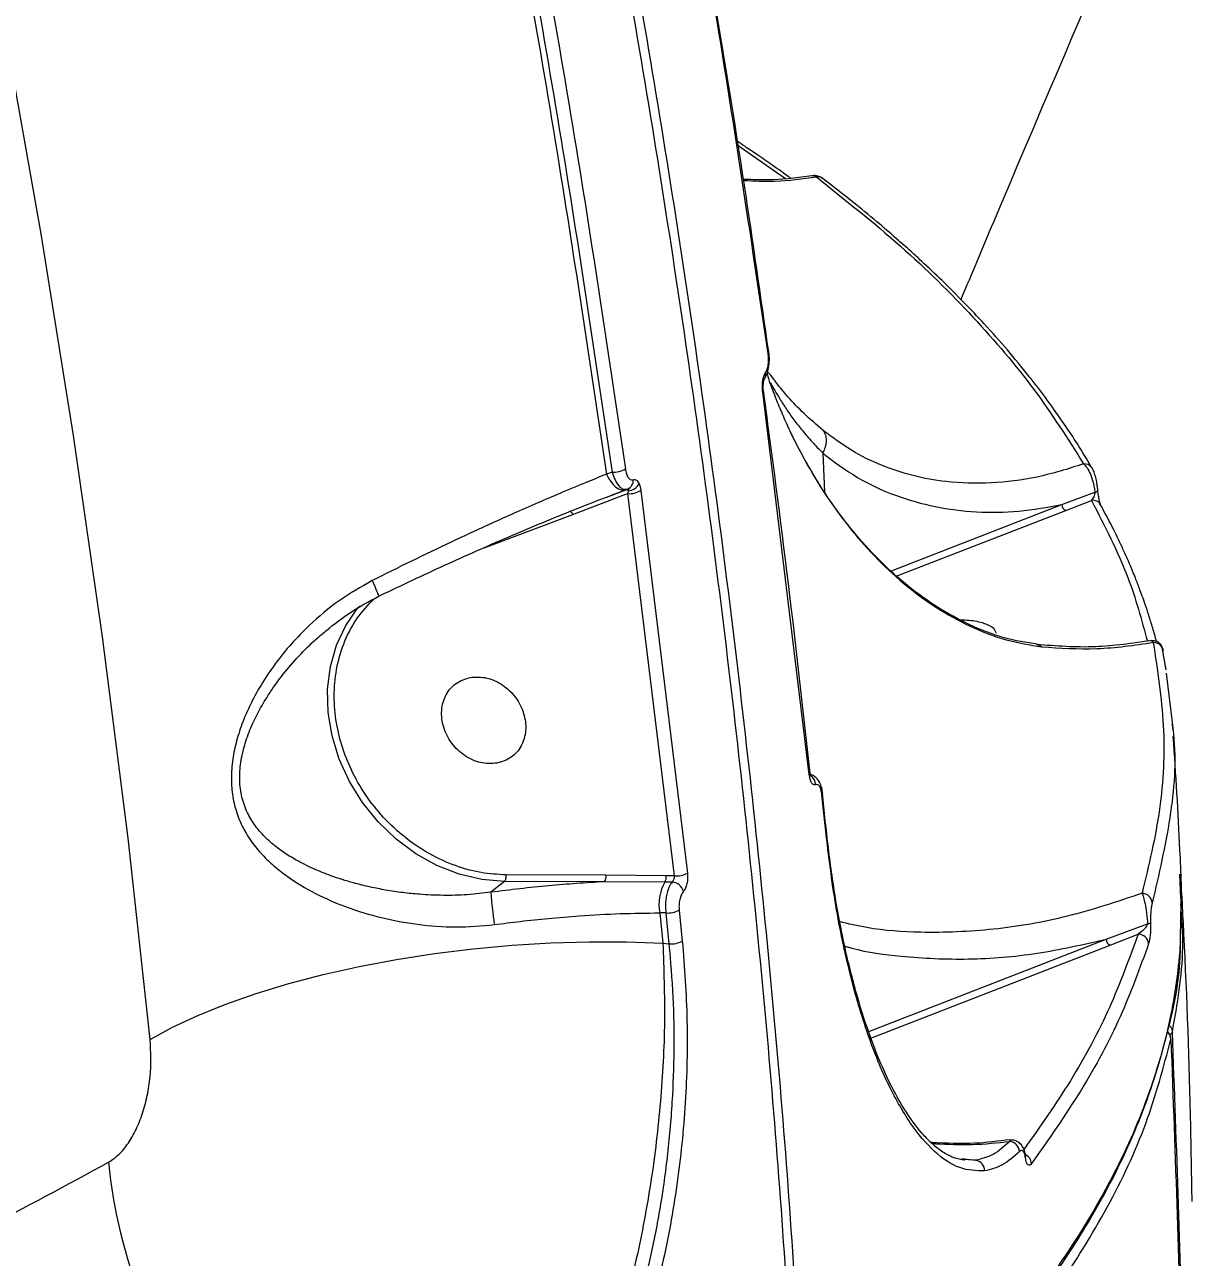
# Model space of a CAD drawing. Header units: millimetres. Extents: x -7083 to 7374, y -8368 to 7509.
# Drawn here: x 3121.4 to 3235, y -1615.3 to -1494.9 of the extents above; entities that cross this region are included whole.
import ezdxf

# ---------------------------------------------------------------- set-up
doc = ezdxf.new("R2010")
doc.units = ezdxf.units.MM
for name, color, linetype in [('DIKOM_ОБЪЕКТ', 7, 'Continuous'), ('DIKOM_РАЗМЕР_ЗОНА', 7, 'Continuous'), ('DIKOM_РАЗМЕР_ОБЪЕКТА', 7, 'Continuous')]:
    doc.layers.add(name, color=color, linetype=linetype)
doc.styles.add('style1', font='arial.ttf', dxfattribs={"width": 0.8})
doc.dimstyles.new('1-50', dxfattribs={"dimtxt": 300, "dimasz": 200, "dimexe": 100, "dimexo": 0, "dimgap": 100, "dimtad": 1, "dimtxsty": 'style1', "dimcen": 200, "dimclrd": 7, "dimclre": 7, "dimclrt": 7, "dimadec": 1, "dimazin": 2, "dimtfac": 1, "dimtmove": 0, "dimatfit": 2, "dimfxl": 0, "dimlwd": 25, "dimlwe": 18, "dimarcsym": 0})

# ---------------------------------------------------------------- blocks, each defined once
blk = doc.blocks.new('*D10')
at = {"layer": 'Defpoints', "color": 0, "transparency": 16777216}
for p in [(-5583.43, 647.96), (4593.55, 648.92), (4593.55, -5902.54)]:
    blk.add_point(p, dxfattribs=at)
at = {"layer": 'DIKOM_РАЗМЕР_ОБЪЕКТА', "color": 7, "lineweight": 18, "transparency": 16777216}
for p, q in [((-5583.43, 647.96), (-5583.43, -6002.54)), ((4593.55, 648.92), (4593.55, -6002.54))]:
    blk.add_line(p, q, dxfattribs=at)
at = {"layer": 'DIKOM_РАЗМЕР_ОБЪЕКТА', "color": 7, "lineweight": 25, "transparency": 16777216}
blk.add_line((-5383.43, -5902.54), (4393.55, -5902.54), dxfattribs=at)
at = {"layer": 'DIKOM_РАЗМЕР_ОБЪЕКТА', "color": 7, "transparency": 16777216}
for points in [[(-5383.43, -5869.2), (-5383.43, -5935.87), (-5583.43, -5902.54)], [(4393.55, -5869.2), (4393.55, -5935.87), (4593.55, -5902.54)]]:
    blk.add_solid(points, dxfattribs=at)
at = {"layer": 'DIKOM_РАЗМЕР_ОБЪЕКТА', "color": 7, "transparency": 16777216, "insert": (-226.13, -5649.37), "char_height": 300, "attachment_point": 5, "style": 'style1'}
blk.add_mtext('10150', dxfattribs=at)
blk = doc.blocks.new('*D11')
at = {"layer": 'Defpoints', "color": 0, "transparency": 16777216}
for p in [(-321.71, 5509.06), (-348.71, -4811.52), (5568.58, -4811.52)]:
    blk.add_point(p, dxfattribs=at)
at = {"layer": 'DIKOM_РАЗМЕР_ОБЪЕКТА', "color": 7, "lineweight": 18, "transparency": 16777216}
for p, q in [((-321.71, 5509.06), (5668.58, 5509.06)), ((-348.71, -4811.52), (5668.58, -4811.52))]:
    blk.add_line(p, q, dxfattribs=at)
at = {"layer": 'DIKOM_РАЗМЕР_ОБЪЕКТА', "color": 7, "lineweight": 25, "transparency": 16777216}
blk.add_line((5568.58, 5309.06), (5568.58, -4611.52), dxfattribs=at)
at = {"layer": 'DIKOM_РАЗМЕР_ОБЪЕКТА', "color": 7, "transparency": 16777216}
for points in [[(5535.25, 5309.06), (5601.91, 5309.06), (5568.58, 5509.06)], [(5535.25, -4611.52), (5601.91, -4611.52), (5568.58, -4811.52)]]:
    blk.add_solid(points, dxfattribs=at)
at = {"layer": 'DIKOM_РАЗМЕР_ОБЪЕКТА', "color": 7, "transparency": 16777216, "insert": (5315.31, 775.23), "char_height": 300, "attachment_point": 5, "rotation": 90, "style": 'style1'}
blk.add_mtext('10300', dxfattribs=at)
blk = doc.blocks.new('*D12')
at = {"layer": 'Defpoints', "color": 0, "transparency": 16777216}
for p in [(-621.71, 7509.06), (-373.6, -6811.53), (7273.89, -6811.53)]:
    blk.add_point(p, dxfattribs=at)
at = {"layer": 'DIKOM_РАЗМЕР_ЗОНА', "color": 7, "lineweight": 18, "transparency": 16777216}
for p, q in [((-621.71, 7509.06), (7373.89, 7509.06)), ((-373.6, -6811.53), (7373.89, -6811.53))]:
    blk.add_line(p, q, dxfattribs=at)
at = {"layer": 'DIKOM_РАЗМЕР_ЗОНА', "color": 7, "lineweight": 25, "transparency": 16777216}
blk.add_line((7273.89, 7309.06), (7273.89, -6611.53), dxfattribs=at)
at = {"layer": 'DIKOM_РАЗМЕР_ЗОНА', "color": 7, "transparency": 16777216}
for points in [[(7240.56, 7309.06), (7307.22, 7309.06), (7273.89, 7509.06)], [(7240.56, -6611.53), (7307.22, -6611.53), (7273.89, -6811.53)]]:
    blk.add_solid(points, dxfattribs=at)
at = {"layer": 'DIKOM_РАЗМЕР_ЗОНА', "color": 7, "transparency": 16777216, "insert": (7020.62, 1288.25), "char_height": 300, "attachment_point": 5, "rotation": 90, "style": 'style1'}
blk.add_mtext('14300', dxfattribs=at)
blk = doc.blocks.new('*D13')
at = {"layer": 'Defpoints', "color": 0, "transparency": 16777216}
for p in [(6593.53, 996.24), (-7083.43, 647.96), (6593.53, -8268.31)]:
    blk.add_point(p, dxfattribs=at)
at = {"layer": 'DIKOM_РАЗМЕР_ЗОНА', "color": 7, "lineweight": 18, "transparency": 16777216}
for p, q in [((6593.53, 996.24), (6593.53, -8368.31)), ((-7083.43, 647.96), (-7083.43, -8368.31))]:
    blk.add_line(p, q, dxfattribs=at)
at = {"layer": 'DIKOM_РАЗМЕР_ЗОНА', "color": 7, "lineweight": 25, "transparency": 16777216}
blk.add_line((-6883.43, -8268.31), (6393.53, -8268.31), dxfattribs=at)
at = {"layer": 'DIKOM_РАЗМЕР_ЗОНА', "color": 7, "transparency": 16777216}
for points in [[(-6883.43, -8234.97), (-6883.43, -8301.64), (-7083.43, -8268.31)], [(6393.53, -8234.97), (6393.53, -8301.64), (6593.53, -8268.31)]]:
    blk.add_solid(points, dxfattribs=at)
at = {"layer": 'DIKOM_РАЗМЕР_ЗОНА', "color": 7, "transparency": 16777216, "insert": (322.1, -8015.03), "char_height": 300, "attachment_point": 5, "style": 'style1'}
blk.add_mtext('13650', dxfattribs=at)

msp = doc.modelspace()

# ---------------------------------------------------------------- linework, layer by layer
at = {"layer": 'DIKOM_ОБЪЕКТ', "color": 7, "linetype": 'Continuous', "lineweight": 15}
for p, q in [((3191.127, -1506.736), (3195.761, -1509.969)), ((3194.147, -1526.936), (3194.146, -1526.928)), ((3198.091, -1568.197), (3193.54, -1530.83)), ((3199.404, -1536.795), (3199.583, -1540.597)), ((3178.829, -1538.649), (3178.264, -1538.86)), ((3174.991, -1542.795), (3180.343, -1540.752)), ((3178.295, -1541.089), (3180.162, -1540.375)), ((3180.129, -1540.305), (3180.348, -1540.305)), ((3180.162, -1540.375), (3180.348, -1540.305)), ((3180.416, -1540.485), (3180.343, -1540.752)), ((3180.343, -1540.752), (3184.889, -1578.088)), ((3180.464, -1540.251), (3180.37, -1540.301)), ((3181.641, -1540.447), (3186.191, -1577.814)), ((3222.766, -1541.814), (3225.987, -1540.616)), ((3206.106, -1548.29), (3222.766, -1541.814)), ((3223.143, -1542.39), (3225.648, -1541.406)), ((3166.314, -1546.037), (3174.991, -1542.795)), ((3206.581, -1548.827), (3223.143, -1542.39)), ((3232.941, -1557.961), (3232.577, -1555.771)), ((3232.948, -1558.29), (3233.532, -1563.116)), ((3233.612, -1563.781), (3233.573, -1563.113)), ((3199.674, -1573.039), (3199.379, -1570.022)), ((3199.397, -1570.028), (3199.396, -1570.02)), ((3199.634, -1573.178), (3199.325, -1570.161)), ((3178.214, -1578.024), (3168.435, -1577.989)), ((3184.087, -1578.085), (3178.214, -1578.024)), ((3184.889, -1578.088), (3184.087, -1578.085)), ((3234.373, -1580.285), (3234.277, -1577.923)), ((3234.513, -1580.225), (3234.366, -1578.462)), ((3166.992, -1579.684), (3166.991, -1579.686)), ((3168.3, -1578.627), (3166.992, -1579.684)), ((3178.08, -1578.662), (3168.3, -1578.627)), ((3183.985, -1578.688), (3178.08, -1578.662)), ((3184.687, -1578.69), (3183.985, -1578.688)), ((3234.429, -1578.834), (3234.328, -1584.163)), ((3234.56, -1580.795), (3234.513, -1580.225)), ((3183.479, -1581.703), (3183.781, -1584.652)), ((3184.074, -1581.705), (3183.479, -1581.703)), ((3184.074, -1581.705), (3184.383, -1584.72)), ((3185.373, -1581.436), (3185.682, -1584.453)), ((3227.097, -1584.275), (3231.139, -1582.757)), ((3203.895, -1593.294), (3227.097, -1584.275)), ((3227.474, -1584.851), (3230.209, -1583.78)), ((3183.781, -1584.652), (3184.383, -1584.72)), ((3204.103, -1593.935), (3227.474, -1584.851)), ((3210.326, -1604.16), (3209.958, -1604.105)), ((3210.048, -1604.196), (3210.453, -1604.247)), ((3214.343, -1605.861), (3212.974, -1605.8)), ((3212.984, -1605.68), (3214.343, -1605.861)), ((3213.223, -1605.868), (3213.245, -1605.87))]:
    msp.add_line(p, q, dxfattribs=at)
at = {"layer": 'DIKOM_ОБЪЕКТ', "color": 7, "linetype": 'Continuous', "lineweight": 15, "flags": 128}
for points in [[(3133.707, -1594.079), (3131.548, -1574.417), (3129.052, -1554.743), (3126.219, -1535.062), (3123.052, -1515.382), (3119.55, -1495.708)], [(3193.511, -1530.059), (3193.565, -1530.082), (3193.59, -1530.105), (3193.592, -1530.111)], [(3225.769, -1538.325), (3225.681, -1538.188), (3225.676, -1538.182)], [(3178.264, -1538.86), (3178.464, -1539.237), (3178.69, -1539.578), (3178.935, -1539.871), (3179.19, -1540.107), (3179.448, -1540.28), (3179.701, -1540.384), (3179.941, -1540.416), (3180.162, -1540.375)], [(3226.604, -1541.936), (3226.579, -1541.882), (3226.571, -1541.868)], [(3168.3, -1578.627), (3166.089, -1578.436), (3163.878, -1577.913), (3161.714, -1577.067), (3159.645, -1575.917), (3157.715, -1574.488), (3155.967, -1572.811), (3154.437, -1570.922), (3153.16, -1568.863), (3152.163, -1566.678), (3151.468, -1564.415), (3151.09, -1562.122), (3151.036, -1559.849), (3151.309, -1557.646), (3151.901, -1555.56), (3152.802, -1553.637), (3153.99, -1551.918), (3154.142, -1551.737)], [(3133.707, -1594.079), (3135.883, -1592.873), (3138.347, -1591.712), (3141.076, -1590.607), (3144.045, -1589.569), (3147.227, -1588.607), (3150.593, -1587.729), (3154.112, -1586.944), (3157.753, -1586.258), (3161.481, -1585.679), (3165.264, -1585.211), (3169.066, -1584.858), (3172.853, -1584.625), (3176.591, -1584.512), (3180.244, -1584.521), (3183.781, -1584.652)], [(3219.215, -1605.652), (3219.245, -1605.506), (3219.235, -1605.453)]]:
    msp.add_lwpolyline(points, dxfattribs=at)
at = {"layer": 'DIKOM_ОБЪЕКТ', "color": 7, "linetype": 'Continuous', "lineweight": 15}
for centre, radius, start, end in [((3198.905, -1510.606), 0.805, 52.3628, 98.81809), ((3193.992, -1526.937), 0.155, 302.37185, 0.47359), ((3193.109, -1529.122), 0.722, 325.66907, 13.94075), ((3193.457, -1530.696), 0.158, 301.91043, 0.24977), ((3178.93, -1536.181), 2.47, 267.64656, 298.89299), ((3224.96, -1538.777), 0.931, 39.76666, 94.57519), ((3180, -1539.487), 0.889, 292.99868, 5.97031), ((3180.277, -1539.135), 1.358, 275.88725, 330.8941), ((3180.205, -1540.625), 0.253, 33.33008, 99.69799), ((3180.453, -1538.304), 2.45, 267.43621, 299.00682), ((3225.943, -1540.183), 0.435, 275.72529, 320.93188), ((3223.404, -1541.807), 0.638, 180.60138, 245.82372), ((3225.767, -1542.322), 0.924, 29.44268, 97.39376), ((3174.514, -1542.962), 0.505, 19.21908, 70.22633), ((3231.732, -1556.264), 0.978, 30.25615, 92.30479), ((3231.807, -1556.204), 0.883, 3.51295, 29.30894), ((3198.005, -1568.062), 0.16, 302.45448, 1.91541), ((3197.633, -1569.213), 1.078, 1.83757, 59.29), ((3199.236, -1570.027), 0.16, 303.37195, 359.8991), ((3199.561, -1573.056), 0.142, 300.73507, 26.73264), ((3177.458, -1578.198), 0.776, 323.26205, 12.91004), ((3183.232, -1578.251), 0.871, 329.90775, 11.01777), ((3185.08, -1575.764), 2.332, 265.31866, 298.46101), ((3187.753, -1580.871), 4.354, 149.90775, 191.01777), ((3184.607, -1579.896), 1.208, 12.97562, 86.21918), ((3230.584, -1580.801), 1.013, 5.3959, 89.19122), ((3184.269, -1579.381), 2.333, 265.20735, 298.25385), ((3231.096, -1582.163), 0.596, 274.12501, 304.16422), ((3184.584, -1582.405), 2.324, 265.03695, 298.20898), ((3227.735, -1584.268), 0.638, 180.60138, 245.82372), ((3230.23, -1584.799), 1.019, 5.33954, 91.21605), ((3233.177, -1593.153), 0.432, 285.28064, 333.5186), ((3217.565, -1605.079), 1.058, 3.02804, 84.02734), ((3177.355, -1601.636), 47.918, 185.28918, 202.06364), ((3214.216, -1606.852), 0.999, 357.18258, 82.71074), ((3218.75, -1606.271), 1.055, 4.63896, 64.28321)]:
    msp.add_arc(centre, radius, start, end, dxfattribs=at)
for points, knots in [([(3198.092, -1641.617), (3197.447, -1630.177), (3196.158, -1607.297), (3192.951, -1572.864), (3188.815, -1538.389), (3183.662, -1503.894), (3177.558, -1469.616), (3170.523, -1435.587), (3162.584, -1401.836), (3153.705, -1368.186), (3143.836, -1334.465), (3132.966, -1300.706), (3121.083, -1266.942), (3108.265, -1233.407), (3094.523, -1200.132), (3079.956, -1167.343), (3064.6, -1135.062), (3048.469, -1103.32), (3031.557, -1071.912), (3019.588, -1051.311), (3013.604, -1041.01)], [0, 0, 0, 0, 0.056, 0.1119999, 0.1679999, 0.2239999, 0.2799998, 0.3349999, 0.3899999, 0.445, 0.5, 0.556, 0.6119999, 0.6679999, 0.7239999, 0.7799998, 0.8349999, 0.8899999, 0.945, 1, 1, 1, 1]), ([(3012.784, -1041.673), (3018.875, -1052.162), (3031.058, -1073.14), (3048.254, -1105.129), (3064.64, -1137.465), (3080.124, -1170.156), (3094.628, -1202.966), (3108.149, -1235.862), (3120.698, -1268.809), (3132.343, -1301.975), (3143.14, -1335.534), (3153.06, -1369.459), (3162.074, -1403.724), (3170.114, -1438.093), (3177.172, -1472.536), (3183.206, -1506.815), (3188.236, -1540.9), (3192.255, -1574.758), (3195.377, -1608.573), (3196.64, -1631.045), (3197.271, -1642.281)], [0, 0, 0, 0, 0.056, 0.1119999, 0.1679999, 0.2239999, 0.2799998, 0.3349999, 0.3899999, 0.445, 0.5, 0.556, 0.6119999, 0.6679999, 0.7239999, 0.7799998, 0.8349999, 0.8899999, 0.945, 1, 1, 1, 1]), ([(3373.097, -1167.602), (3364.1, -1186.876), (3346.13, -1225.375), (3319.274, -1283.087), (3292.728, -1340.771), (3266.594, -1398.47), (3241.035, -1456.275), (3223.15, -1497.37), (3213.958, -1519.27), (3212.903, -1521.781)], [0, 0, 0, 0, 0.1642166, 0.3280234, 0.4913893, 0.6543178, 0.8167791, 0.9789872, 1, 1, 1, 1]), ([(3194.128, -1526.931), (3193.355, -1521.504), (3191.681, -1509.747), (3188.736, -1491.653), (3185.376, -1472.652), (3181.691, -1453.646), (3178.268, -1437.12), (3175.949, -1426.941), (3175.071, -1423.088)], [0, 0, 0, 0, 0.1566531, 0.3393693, 0.522237, 0.7052647, 0.8884615, 1, 1, 1, 1]), ([(3159.207, -1434.884), (3161.725, -1446.421), (3166.76, -1469.49), (3173.116, -1504.17), (3176.548, -1527.295), (3178.264, -1538.86)], [0, 0, 0, 0, 0.3333848, 0.6666152, 1, 1, 1, 1]), ([(3159.804, -1434.886), (3162.317, -1446.399), (3167.341, -1469.421), (3173.686, -1504.03), (3177.114, -1527.108), (3178.829, -1538.649)], [0, 0, 0, 0, 0.3333846, 0.6666154, 1, 1, 1, 1]), ([(3196.239, -1509.919), (3195.654, -1509.501), (3194.581, -1508.735), (3193.089, -1507.705), (3191.949, -1506.93), (3191.305, -1506.502), (3191.063, -1506.341)], [0, 0, 0, 0, 0.3477863, 0.6377052, 0.8636177, 1, 1, 1, 1]), ([(3198.609, -1509.668), (3197.232, -1509.863), (3194.894, -1510.194), (3192.603, -1510.094), (3191.662, -1510.052)], [0, 0, 0, 0, 0.5891288, 1, 1, 1, 1]), ([(3191.68, -1510.162), (3192.695, -1510.209), (3195.038, -1510.317), (3197.428, -1509.994), (3198.782, -1509.81)], [0, 0, 0, 0, 0.433208, 1, 1, 1, 1]), ([(3198.414, -1509.706), (3198.418, -1509.703), (3198.522, -1509.634), (3198.654, -1509.723), (3198.782, -1509.81)], [0, 0, 0, 0, 0.0335955, 1, 1, 1, 1]), ([(3199.385, -1509.96), (3199.311, -1509.909), (3199.161, -1509.808), (3198.914, -1509.719), (3198.661, -1509.676), (3198.498, -1509.692), (3198.417, -1509.7)], [0, 0, 0, 0, 0.2472922, 0.4980915, 0.7497339, 1, 1, 1, 1]), ([(3198.782, -1509.81), (3201.596, -1512.05), (3207.218, -1516.525), (3214.233, -1523.475), (3220.291, -1530.567), (3223.353, -1535.42), (3224.886, -1537.849)], [0, 0, 0, 0, 0.2503512, 0.500001, 0.7496503, 1, 1, 1, 1]), ([(3225.676, -1538.182), (3225.218, -1537.418), (3224.38, -1536.02), (3223.13, -1534.129), (3222.079, -1532.622), (3221.186, -1531.397), (3220.37, -1530.316), (3219.155, -1528.76), (3217.459, -1526.704), (3215.321, -1524.297), (3213.185, -1522.043), (3211.141, -1520.004), (3209.41, -1518.365), (3207.908, -1516.993), (3206.461, -1515.707), (3204.568, -1514.085), (3202.193, -1512.129), (3200.378, -1510.727), (3199.397, -1509.968)], [0, 0, 0, 0, 0.0778401, 0.1425036, 0.1940485, 0.2330716, 0.2692613, 0.3061286, 0.3950982, 0.4844106, 0.5601877, 0.634828, 0.7028887, 0.7371601, 0.783824, 0.8431542, 0.9151918, 1, 1, 1, 1]), ([(3193.702, -1529.535), (3193.79, -1529.389), (3193.974, -1529.084), (3194.137, -1528.454), (3194.218, -1527.701), (3194.171, -1527.197), (3194.147, -1526.936)], [0, 0, 0, 0, 0.222703, 0.4631331, 0.7214887, 1, 1, 1, 1]), ([(3193.81, -1528.948), (3193.869, -1528.844), (3193.988, -1528.634), (3194.09, -1528.142), (3194.128, -1527.598), (3194.092, -1527.245), (3194.075, -1527.068)], [0, 0, 0, 0, 0.2497896, 0.4996737, 0.7496327, 1, 1, 1, 1]), ([(3193.511, -1530.059), (3193.52, -1529.944), (3193.539, -1529.716), (3193.605, -1529.407), (3193.693, -1529.136), (3193.771, -1529.011), (3193.81, -1528.948)], [0, 0, 0, 0, 0.2518889, 0.5004201, 0.7510706, 1, 1, 1, 1]), ([(3193.974, -1528.969), (3193.975, -1529.017), (3193.978, -1529.148), (3194.249, -1529.965), (3194.724, -1531.244), (3195.342, -1532.753), (3196.288, -1534.872), (3197.675, -1537.609), (3199.628, -1540.846), (3201.873, -1543.963), (3204.417, -1546.894), (3207.269, -1549.571), (3210.408, -1551.905), (3213.795, -1553.785), (3217.349, -1555.156), (3219.644, -1555.524), (3220.794, -1555.708)], [0, 0, 0, 0, 0.0272531, 0.0737485, 0.1199736, 0.1657628, 0.2109897, 0.3007284, 0.3890107, 0.4767195, 0.5646959, 0.6516781, 0.7387758, 0.8256179, 0.9127109, 1, 1, 1, 1]), ([(3199.454, -1534.586), (3198.803, -1534.027), (3197.494, -1532.904), (3195.978, -1531.282), (3194.805, -1529.856), (3194.157, -1528.936), (3194.037, -1528.88), (3194.006, -1528.866)], [0, 0, 0, 0, 0.2257597, 0.4543343, 0.6849559, 0.9186441, 1, 1, 1, 1]), ([(3193.54, -1530.83), (3193.526, -1530.703), (3193.498, -1530.451), (3193.506, -1530.189), (3193.511, -1530.059)], [0, 0, 0, 0, 0.5023158, 1, 1, 1, 1]), ([(3193.615, -1530.696), (3193.604, -1530.6), (3193.583, -1530.41), (3193.589, -1530.21), (3193.592, -1530.111)], [0, 0, 0, 0, 0.501701, 1, 1, 1, 1]), ([(3193.592, -1530.111), (3193.599, -1530.032), (3193.612, -1529.875), (3193.648, -1529.69), (3193.688, -1529.562), (3193.697, -1529.544), (3193.702, -1529.535)], [0, 0, 0, 0, 0.259398, 0.513425, 0.7600509, 1, 1, 1, 1]), ([(3194.229, -1529.849), (3194.239, -1529.862), (3194.27, -1529.904), (3194.405, -1530.135), (3194.694, -1530.646), (3195.192, -1531.493), (3195.629, -1532.156), (3195.853, -1532.495)], [0, 0, 0, 0, 0.0504921, 0.1597783, 0.4259295, 0.706392, 1, 1, 1, 1]), ([(3198.161, -1568.057), (3197.483, -1561.881), (3196.117, -1549.431), (3194.452, -1536.97), (3193.613, -1530.691)], [0, 0, 0, 0, 0.4960528, 1, 1, 1, 1]), ([(3195.853, -1532.495), (3196.09, -1532.836), (3196.563, -1533.516), (3197.406, -1534.59), (3198.337, -1535.681), (3199.05, -1536.416), (3199.406, -1536.784)], [0, 0, 0, 0, 0.2504266, 0.5002277, 0.7497965, 1, 1, 1, 1]), ([(3220.359, -1555.463), (3219.287, -1555.294), (3217.107, -1554.95), (3213.754, -1553.641), (3210.64, -1551.933), (3207.643, -1549.783), (3204.878, -1547.286), (3202.437, -1544.573), (3200.514, -1542.048), (3198.946, -1539.683), (3197.604, -1537.39), (3196.632, -1535.554), (3196.148, -1534.519), (3196.015, -1534.235)], [0, 0, 0, 0, 0.1052357, 0.2141548, 0.3163491, 0.412312, 0.5290605, 0.6344141, 0.7265189, 0.8058808, 0.8845175, 0.9683361, 1, 1, 1, 1]), ([(3199.454, -1534.586), (3199.534, -1534.729), (3199.697, -1535.019), (3199.754, -1535.581), (3199.672, -1536.188), (3199.493, -1536.588), (3199.406, -1536.784)], [0, 0, 0, 0, 0.2452551, 0.4998482, 0.7545215, 1, 1, 1, 1]), ([(3224.886, -1537.849), (3223.368, -1538.325), (3220.34, -1539.273), (3215.831, -1539.818), (3211.782, -1539.709), (3208.21, -1539.062), (3205.119, -1538.04), (3202.162, -1536.61), (3200.357, -1535.261), (3199.454, -1534.586)], [0, 0, 0, 0, 0.1666533, 0.3325133, 0.4995617, 0.625029, 0.7497844, 0.8748676, 1, 1, 1, 1]), ([(3199.406, -1536.784), (3199.406, -1536.785), (3199.405, -1536.786), (3199.404, -1536.79), (3199.404, -1536.793), (3199.404, -1536.795)], [0, 0, 0, 0, 0.2147378, 0.4470886, 1, 1, 1, 1]), ([(3199.404, -1536.795), (3200.518, -1537.63), (3202.752, -1539.305), (3206.466, -1540.997), (3210.361, -1542.116), (3214.411, -1542.613), (3218.555, -1542.571), (3221.365, -1542.066), (3222.766, -1541.814)], [0, 0, 0, 0, 0.1663981, 0.3337656, 0.5008616, 0.6673318, 0.8340914, 1, 1, 1, 1]), ([(3178.829, -1538.649), (3178.915, -1538.917), (3179.087, -1539.453), (3179.481, -1540.027), (3179.849, -1540.333), (3180.062, -1540.312), (3180.129, -1540.305)], [0, 0, 0, 0, 0.2865294, 0.5728559, 0.8672405, 1, 1, 1, 1]), ([(3180.123, -1538.344), (3180.155, -1538.509), (3180.218, -1538.839), (3180.401, -1539.205), (3180.632, -1539.428), (3180.8, -1539.405), (3180.885, -1539.394)], [0, 0, 0, 0, 0.2501829, 0.500132, 0.7500443, 1, 1, 1, 1]), ([(3224.886, -1537.849), (3225.001, -1537.962), (3225.235, -1538.19), (3225.57, -1538.831), (3225.799, -1539.524), (3225.931, -1540.142), (3225.968, -1540.458), (3225.987, -1540.616)], [0, 0, 0, 0, 0.2374281, 0.4816707, 0.7357023, 0.8672866, 1, 1, 1, 1]), ([(3226.282, -1540.456), (3226.271, -1540.345), (3226.249, -1540.123), (3226.182, -1539.675), (3226.075, -1539.152), (3225.922, -1538.635), (3225.812, -1538.413), (3225.756, -1538.301)], [0, 0, 0, 0, 0.1240287, 0.2489999, 0.4980792, 0.7480638, 1, 1, 1, 1]), ([(3178.264, -1538.86), (3177.607, -1539.124), (3176.129, -1539.719), (3173.886, -1540.655), (3171.519, -1541.669), (3169.307, -1542.641), (3166.498, -1543.903), (3163.168, -1545.443), (3159.233, -1547.324), (3156.66, -1548.608), (3155.381, -1549.246)], [0, 0, 0, 0, 0.093005, 0.2094334, 0.3069222, 0.4104598, 0.5005846, 0.6719885, 0.8369107, 1, 1, 1, 1]), ([(3180.885, -1539.394), (3180.938, -1539.382), (3181.045, -1539.358), (3181.201, -1539.431), (3181.346, -1539.57), (3181.424, -1539.72), (3181.463, -1539.795)], [0, 0, 0, 0, 0.248819, 0.4995737, 0.7479959, 1, 1, 1, 1]), ([(3181.463, -1539.795), (3181.502, -1539.891), (3181.58, -1540.083), (3181.62, -1540.325), (3181.641, -1540.447)], [0, 0, 0, 0, 0.4977235, 1, 1, 1, 1]), ([(3155.851, -1550.855), (3157.919, -1549.869), (3162.071, -1547.888), (3168.291, -1545.134), (3174.376, -1542.579), (3178.158, -1541.13), (3180.052, -1540.405)], [0, 0, 0, 0, 0.2491436, 0.5001915, 0.7497527, 1, 1, 1, 1]), ([(3180.348, -1540.305), (3180.363, -1540.303), (3180.397, -1540.297), (3180.42, -1540.337), (3180.427, -1540.4), (3180.42, -1540.456), (3180.416, -1540.485)], [0, 0, 0, 0, 0.2378773, 0.4998798, 0.7320249, 1, 1, 1, 1]), ([(3225.987, -1540.616), (3225.984, -1540.653), (3225.978, -1540.731), (3225.942, -1540.892), (3225.838, -1541.169), (3225.726, -1541.308), (3225.648, -1541.406)], [0, 0, 0, 0, 0.0855542, 0.184863, 0.4250786, 1, 1, 1, 1]), ([(3226.571, -1541.867), (3226.549, -1541.819), (3226.505, -1541.721), (3226.422, -1541.406), (3226.353, -1541.043), (3226.306, -1540.71), (3226.29, -1540.541), (3226.282, -1540.456)], [0, 0, 0, 0, 0.2476887, 0.4991085, 0.7499168, 0.8751661, 1, 1, 1, 1]), ([(3225.648, -1541.406), (3226.944, -1543.906), (3229.296, -1548.44), (3230.552, -1553.07), (3231.116, -1555.147)], [0, 0, 0, 0, 0.5514149, 1, 1, 1, 1]), ([(3232.013, -1555.192), (3231.893, -1554.754), (3231.659, -1553.896), (3231.285, -1552.693), (3230.94, -1551.652), (3230.638, -1550.797), (3230.32, -1549.933), (3229.916, -1548.889), (3229.35, -1547.52), (3228.604, -1545.852), (3227.655, -1543.889), (3226.893, -1542.488), (3226.485, -1541.737)], [0, 0, 0, 0, 0.0965583, 0.1890088, 0.265875, 0.3271684, 0.3785049, 0.4577402, 0.5594842, 0.6837508, 0.8305706, 1, 1, 1, 1]), ([(3155.381, -1549.246), (3154.28, -1549.873), (3152.084, -1551.122), (3149.513, -1553.295), (3147.472, -1555.396), (3145.894, -1557.343), (3144.599, -1559.268), (3143.586, -1561.096), (3142.796, -1562.841), (3142.18, -1564.619), (3141.757, -1566.48), (3141.582, -1568.329), (3141.69, -1570.147), (3142.085, -1571.86), (3142.736, -1573.404), (3143.607, -1574.808), (3144.624, -1576.032), (3145.789, -1577.145), (3147.467, -1578.456), (3149.805, -1579.855), (3152.895, -1581.192), (3156.238, -1582.21), (3159.806, -1582.875), (3163.544, -1583.178), (3166.066, -1582.958), (3167.326, -1582.849)], [0, 0, 0, 0, 0.0627894, 0.1252337, 0.1667286, 0.2086542, 0.2499488, 0.2820839, 0.3123889, 0.344888, 0.3751492, 0.4070116, 0.4378221, 0.4685221, 0.5005855, 0.5307968, 0.5632513, 0.5935681, 0.6256037, 0.6880617, 0.7502896, 0.8128147, 0.874873, 0.9374739, 1, 1, 1, 1]), ([(3155.381, -1549.246), (3155.452, -1549.401), (3155.593, -1549.707), (3155.809, -1550.205), (3155.963, -1550.598), (3156.018, -1550.781), (3156.003, -1550.78), (3156.003, -1550.78)], [0, 0, 0, 0, 0.194533, 0.3841052, 0.7252628, 0.9980795, 1, 1, 1, 1]), ([(3151.14, -1553.909), (3151.958, -1553.284), (3153.583, -1552.042), (3155.406, -1551.101), (3156.312, -1550.633)], [0, 0, 0, 0, 0.503493, 1, 1, 1, 1]), ([(3168.435, -1577.989), (3167.632, -1577.941), (3165.989, -1577.843), (3163.469, -1577.141), (3160.96, -1576.002), (3158.583, -1574.408), (3156.458, -1572.438), (3154.683, -1570.193), (3153.315, -1567.796), (3152.351, -1565.323), (3151.775, -1562.783), (3151.606, -1560.177), (3151.89, -1557.57), (3152.655, -1555.102), (3153.837, -1552.869), (3154.952, -1551.672), (3155.501, -1551.082)], [0, 0, 0, 0, 0.06733, 0.1378418, 0.2106465, 0.2846543, 0.3586621, 0.4314668, 0.5019785, 0.5693086, 0.6366386, 0.7071504, 0.7799551, 0.8539629, 0.9279706, 1, 1, 1, 1]), ([(3212.875, -1553.075), (3213.153, -1553.08), (3214.012, -1553.096), (3215.19, -1553.375), (3216.165, -1553.829), (3216.264, -1554.208), (3216.311, -1554.387)], [0, 0, 0, 0, 0.1422341, 0.4395846, 0.7369351, 1, 1, 1, 1]), ([(3166.991, -1579.686), (3166.216, -1579.779), (3164.661, -1579.965), (3162.314, -1580.012), (3160.219, -1579.92), (3158.342, -1579.729), (3156.743, -1579.489), (3155.131, -1579.173), (3153.331, -1578.728), (3151.477, -1578.143), (3149.617, -1577.399), (3148.079, -1576.635), (3146.726, -1575.803), (3145.553, -1574.919), (3144.515, -1573.916), (3143.617, -1572.746), (3142.921, -1571.405), (3142.487, -1569.821), (3142.412, -1568.378), (3142.513, -1567.207), (3142.706, -1566.074), (3143.111, -1564.633), (3143.706, -1563.178), (3144.336, -1561.932), (3144.92, -1560.918), (3145.74, -1559.646), (3146.884, -1558.107), (3148.424, -1556.37), (3149.9, -1554.917), (3150.907, -1554.124), (3151.279, -1553.83)], [0, 0, 0, 0, 0.0457752, 0.0918774, 0.1390091, 0.1722782, 0.2080147, 0.2404071, 0.2774372, 0.3292239, 0.3710131, 0.4159151, 0.4506601, 0.4852116, 0.5221959, 0.5547042, 0.5894322, 0.6245448, 0.6593636, 0.6764615, 0.694328, 0.7269641, 0.763966, 0.7866218, 0.8094863, 0.833299, 0.8765553, 0.923695, 0.971807, 1, 1, 1, 1]), ([(3231.482, -1555.106), (3229.661, -1555.373), (3225.882, -1555.926), (3222.203, -1555.635), (3220.296, -1555.484)], [0, 0, 0, 0, 0.4817697, 1, 1, 1, 1]), ([(3220.351, -1555.513), (3220.401, -1555.511), (3220.56, -1555.505), (3220.699, -1555.625), (3220.794, -1555.708)], [0, 0, 0, 0, 0.3131905, 1, 1, 1, 1]), ([(3220.794, -1555.708), (3222.583, -1555.831), (3226.172, -1556.078), (3229.849, -1555.551), (3231.693, -1555.287)], [0, 0, 0, 0, 0.4985446, 1, 1, 1, 1]), ([(3231.693, -1555.287), (3232.108, -1557.989), (3232.937, -1563.387), (3232.572, -1571.571), (3231.257, -1577.047), (3230.599, -1579.788)], [0, 0, 0, 0, 0.3335117, 0.666489, 1, 1, 1, 1]), ([(3232.579, -1555.782), (3232.558, -1555.714), (3232.516, -1555.578), (3232.38, -1555.42), (3232.212, -1555.283), (3232.02, -1555.188), (3231.828, -1555.134), (3231.647, -1555.116), (3231.537, -1555.13), (3231.484, -1555.136)], [0, 0, 0, 0, 0.1755173, 0.3551123, 0.5095141, 0.6452507, 0.7698211, 0.8879216, 1, 1, 1, 1]), ([(3231.49, -1555.148), (3231.495, -1555.143), (3231.551, -1555.086), (3231.625, -1555.191), (3231.693, -1555.287)], [0, 0, 0, 0, 0.0831247, 1, 1, 1, 1]), ([(3233.532, -1563.116), (3233.579, -1563.482), (3233.977, -1566.559), (3233.521, -1572.43), (3232.237, -1577.939), (3231.593, -1580.705)], [0, 0, 0, 0, 0.0631579, 0.5297087, 1, 1, 1, 1]), ([(3234.445, -1578.834), (3234.401, -1577.739), (3234.206, -1572.956), (3233.894, -1568.171), (3233.653, -1564.481)], [0, 0, 0, 0, 0.2288546, 1, 1, 1, 1]), ([(3198.71, -1569.179), (3198.641, -1569.191), (3198.504, -1569.215), (3198.315, -1569.018), (3198.164, -1568.677), (3198.115, -1568.357), (3198.091, -1568.197)], [0, 0, 0, 0, 0.2502517, 0.5000146, 0.7500015, 1, 1, 1, 1]), ([(3198.177, -1568.296), (3198.181, -1568.294), (3198.195, -1568.289), (3198.184, -1568.218), (3198.172, -1568.116), (3198.165, -1568.062)], [0, 0, 0, 0, 0.1961423, 0.5736384, 1, 1, 1, 1]), ([(3199.397, -1570.027), (3199.372, -1569.85), (3199.318, -1569.463), (3199.087, -1568.871), (3198.723, -1568.442), (3198.389, -1568.227), (3198.228, -1568.194), (3198.18, -1568.184)], [0, 0, 0, 0, 0.2116496, 0.4631037, 0.7622113, 0.929301, 1, 1, 1, 1]), ([(3199.325, -1570.161), (3199.301, -1570.001), (3199.253, -1569.681), (3199.103, -1569.34), (3198.916, -1569.143), (3198.779, -1569.167), (3198.71, -1569.179)], [0, 0, 0, 0, 0.2499987, 0.4999868, 0.7497512, 1, 1, 1, 1]), ([(3215.214, -1606.901), (3214.406, -1606.886), (3212.79, -1606.854), (3210.324, -1605.191), (3207.927, -1602.386), (3205.679, -1598.401), (3203.649, -1593.354), (3201.925, -1587.373), (3200.524, -1580.635), (3199.931, -1575.665), (3199.634, -1573.178)], [0, 0, 0, 0, 0.1253476, 0.2508608, 0.3753431, 0.5006248, 0.6251939, 0.7503299, 0.8750618, 1, 1, 1, 1]), ([(3213.135, -1605.844), (3212.786, -1605.773), (3212.133, -1605.641), (3211.079, -1605.063), (3210.049, -1604.234), (3208.829, -1602.975), (3207.338, -1600.945), (3205.645, -1597.816), (3204.111, -1594.118), (3203.037, -1590.805), (3202.28, -1588.047), (3201.692, -1585.658), (3201.01, -1582.407), (3200.276, -1578.143), (3199.896, -1574.813), (3199.689, -1572.993)], [0, 0, 0, 0, 0.077353, 0.145271, 0.2011432, 0.2549092, 0.3593162, 0.4642847, 0.5686369, 0.6660909, 0.7031709, 0.7533007, 0.8192938, 0.9012486, 1, 1, 1, 1]), ([(3184.889, -1578.088), (3184.888, -1578.135), (3184.886, -1578.214), (3184.865, -1578.331), (3184.837, -1578.432), (3184.8, -1578.525), (3184.751, -1578.618), (3184.711, -1578.663), (3184.687, -1578.69)], [0, 0, 0, 0, 0.208668, 0.3440907, 0.500033, 0.6556582, 0.7909646, 1, 1, 1, 1]), ([(3186.191, -1577.814), (3186.201, -1577.986), (3186.22, -1578.33), (3186.142, -1578.856), (3185.997, -1579.323), (3185.855, -1579.524), (3185.785, -1579.625)], [0, 0, 0, 0, 0.2502289, 0.4999982, 0.7499906, 1, 1, 1, 1]), ([(3166.991, -1579.686), (3166.992, -1579.769), (3166.994, -1579.965), (3167.034, -1580.468), (3167.095, -1581.058), (3167.16, -1581.624), (3167.24, -1582.244), (3167.297, -1582.647), (3167.326, -1582.849)], [0, 0, 0, 0, 0.1646922, 0.3937885, 0.5323437, 0.6830611, 0.840996, 1, 1, 1, 1]), ([(3178.08, -1578.662), (3176.267, -1578.771), (3172.624, -1578.992), (3168.876, -1579.453), (3166.992, -1579.684)], [0, 0, 0, 0, 0.4974038, 1, 1, 1, 1]), ([(3184.687, -1578.69), (3184.59, -1578.829), (3184.431, -1579.056), (3184.255, -1579.521), (3184.133, -1579.985), (3184.059, -1580.494), (3184.023, -1581.082), (3184.055, -1581.471), (3184.074, -1581.705)], [0, 0, 0, 0, 0.2128345, 0.3471929, 0.4999533, 0.6577679, 0.7938232, 1, 1, 1, 1]), ([(3185.785, -1579.625), (3185.714, -1579.725), (3185.572, -1579.927), (3185.425, -1580.393), (3185.346, -1580.92), (3185.364, -1581.264), (3185.373, -1581.436)], [0, 0, 0, 0, 0.2500089, 0.5000026, 0.7497715, 1, 1, 1, 1]), ([(3230.599, -1579.788), (3228.166, -1580.6), (3223.315, -1582.219), (3216.07, -1583.449), (3209.532, -1583.712), (3204.503, -1583.379), (3201.915, -1582.767), (3201.024, -1582.556)], [0, 0, 0, 0, 0.2418031, 0.4821843, 0.7229782, 0.9046835, 1, 1, 1, 1]), ([(3230.599, -1579.788), (3230.646, -1579.91), (3230.743, -1580.159), (3230.895, -1580.794), (3231.014, -1581.509), (3231.096, -1582.198), (3231.124, -1582.567), (3231.139, -1582.757)], [0, 0, 0, 0, 0.2287316, 0.4651252, 0.7183136, 0.8553928, 1, 1, 1, 1]), ([(3231.593, -1580.705), (3231.571, -1580.796), (3231.526, -1580.978), (3231.469, -1581.399), (3231.434, -1581.861), (3231.423, -1582.305), (3231.428, -1582.539), (3231.431, -1582.656)], [0, 0, 0, 0, 0.2489023, 0.4985243, 0.7487118, 0.8743159, 1, 1, 1, 1]), ([(3233.564, -1593.345), (3234.046, -1590.598), (3234.783, -1586.4), (3234.494, -1582.24), (3234.395, -1580.803)], [0, 0, 0, 0, 0.6545963, 1, 1, 1, 1]), ([(3235.488, -1609.879), (3235.447, -1607.453), (3235.302, -1598.742), (3234.975, -1589.045), (3234.591, -1581.78), (3234.539, -1580.796)], [0, 0, 0, 0, 0.2501798, 0.8983894, 1, 1, 1, 1]), ([(3167.326, -1582.849), (3168.165, -1582.74), (3169.932, -1582.509), (3172.702, -1582.219), (3175.979, -1581.948), (3179.645, -1581.744), (3182.201, -1581.717), (3183.479, -1581.703)], [0, 0, 0, 0, 0.1510775, 0.3182029, 0.5013749, 0.7506841, 1, 1, 1, 1]), ([(3231.139, -1582.757), (3231.134, -1582.78), (3231.122, -1582.831), (3231.078, -1582.932), (3230.965, -1583.118), (3230.672, -1583.449), (3230.398, -1583.645), (3230.209, -1583.78)], [0, 0, 0, 0, 0.0355783, 0.0776078, 0.1799249, 0.4313623, 1, 1, 1, 1]), ([(3231.431, -1582.656), (3231.433, -1582.778), (3231.438, -1583.024), (3231.425, -1583.488), (3231.387, -1583.972), (3231.323, -1584.417), (3231.271, -1584.609), (3231.245, -1584.704)], [0, 0, 0, 0, 0.1256121, 0.2512712, 0.5014295, 0.7510934, 1, 1, 1, 1]), ([(3185.682, -1584.453), (3185.88, -1587.029), (3186.274, -1592.185), (3186.065, -1600.233), (3185.263, -1608.269), (3183.818, -1616.107), (3181.76, -1623.574), (3179.115, -1630.437), (3175.959, -1636.629), (3173.472, -1639.969), (3172.228, -1641.641)], [0, 0, 0, 0, 0.1253276, 0.2508333, 0.3753374, 0.5006094, 0.6251935, 0.7503219, 0.875062, 1, 1, 1, 1]), ([(3197.83, -1642.275), (3198.874, -1641.414), (3200.81, -1639.819), (3203.344, -1637.605), (3205.364, -1635.775), (3206.96, -1634.281), (3208.303, -1632.989), (3209.548, -1631.761), (3211.518, -1629.767), (3214.11, -1627.002), (3217.972, -1622.536), (3222.123, -1617.106), (3226.568, -1610.12), (3230.316, -1602.515), (3232.537, -1595.842), (3233.652, -1590.738), (3234.068, -1587.893), (3234.286, -1585.83), (3234.352, -1584.907), (3234.382, -1584.488)], [0, 0, 0, 0, 0.046348, 0.0858403, 0.1183464, 0.1438302, 0.1651465, 0.1867643, 0.2087393, 0.270315, 0.3320005, 0.4421513, 0.5523114, 0.6925174, 0.8327467, 0.894432, 0.9542652, 0.9792589, 1, 1, 1, 1]), ([(3234.328, -1584.163), (3234.325, -1584.78), (3234.307, -1587.991), (3233.073, -1593.859), (3230.555, -1601.763), (3226.672, -1609.729), (3221.539, -1617.727), (3215.077, -1625.731), (3207.394, -1633.727), (3201.201, -1638.98), (3198.092, -1641.617)], [0, 0, 0, 0, 0.0320706, 0.1668807, 0.3028461, 0.4399665, 0.5782422, 0.717673, 0.8582589, 1, 1, 1, 1]), ([(3201.507, -1584.93), (3201.75, -1585.002), (3203.55, -1585.536), (3207.593, -1586.059), (3213.622, -1586.342), (3220.329, -1585.802), (3224.842, -1584.784), (3227.097, -1584.275)], [0, 0, 0, 0, 0.0303444, 0.2249725, 0.4837432, 0.7420409, 1, 1, 1, 1]), ([(3230.209, -1583.78), (3229.341, -1586.168), (3227.607, -1590.945), (3223.874, -1597.967), (3220.635, -1602.574), (3219.062, -1604.811)], [0, 0, 0, 0, 0.3396678, 0.6793831, 1, 1, 1, 1]), ([(3183.781, -1584.652), (3183.872, -1587.186), (3184.054, -1592.236), (3183.625, -1600.117), (3182.702, -1607.935), (3181.266, -1615.557), (3179.355, -1622.842), (3177.281, -1628.825), (3175.221, -1633.605), (3173.31, -1637.398), (3171.915, -1639.604), (3171.208, -1640.721)], [0, 0, 0, 0, 0.12647, 0.2520609, 0.3767757, 0.5006175, 0.6245229, 0.7502833, 0.8314679, 0.9147066, 1, 1, 1, 1]), ([(3184.383, -1584.72), (3184.53, -1586.444), (3184.82, -1589.843), (3184.895, -1595.042), (3184.716, -1600.284), (3184.253, -1605.53), (3183.511, -1610.715), (3182.504, -1615.772), (3181.229, -1620.662), (3179.689, -1625.346), (3177.612, -1630.451), (3174.872, -1635.818), (3172.429, -1639.087), (3171.208, -1640.721)], [0, 0, 0, 0, 0.0861061, 0.1697268, 0.2508704, 0.3366074, 0.4198739, 0.5006844, 0.585479, 0.6687211, 0.7504334, 0.8753145, 1, 1, 1, 1]), ([(3231.245, -1584.704), (3230.38, -1587.088), (3228.647, -1591.867), (3224.831, -1599.039), (3221.481, -1603.8), (3219.802, -1606.186)], [0, 0, 0, 0, 0.3319584, 0.6652917, 1, 1, 1, 1]), ([(3233.189, -1592.659), (3233.24, -1592.698), (3233.375, -1592.801), (3233.517, -1593.043), (3233.548, -1593.245), (3233.564, -1593.345)], [0, 0, 0, 0, 0.2283251, 0.6141627, 1, 1, 1, 1]), ([(2580.071, -1729.991), (2586.142, -1731.106), (2598.297, -1733.34), (2617.298, -1736.242), (2636.821, -1738.806), (2656.873, -1740.992), (2677.387, -1742.802), (2698.314, -1744.224), (2719.595, -1745.255), (2741.176, -1745.889), (2762.997, -1746.123), (2782.517, -1745.973), (2799.683, -1745.58), (2814.494, -1745.062), (2829.458, -1744.356), (2844.557, -1743.457), (2859.769, -1742.36), (2875.075, -1741.062), (2892.533, -1739.354), (2912.115, -1737.125), (2933.736, -1734.248), (2955.303, -1730.945), (2976.738, -1727.21), (2993.231, -1723.968), (3004.97, -1721.477), (3012.103, -1719.904), (3019.191, -1718.281), (3026.229, -1716.608), (3033.216, -1714.885), (3040.147, -1713.112), (3051.062, -1710.217), (3065.741, -1706.053), (3083.203, -1700.591), (3099.555, -1694.977), (3114.807, -1689.251), (3129.421, -1683.242), (3143.335, -1676.96), (3156.49, -1670.416), (3168.827, -1663.622), (3180.286, -1656.592), (3190.808, -1649.343), (3200.337, -1641.889), (3208.817, -1634.25), (3216.191, -1626.445), (3222.416, -1618.496), (3227.409, -1610.425), (3231.244, -1602.255), (3232.691, -1596.785), (3233.417, -1594.039)], [0, 0, 0, 0, 0.0248239, 0.0496902, 0.074599, 0.0995502, 0.1245438, 0.1495798, 0.1746582, 0.1997791, 0.2249424, 0.2501481, 0.2668666, 0.2837596, 0.3008272, 0.3180694, 0.3354861, 0.3530774, 0.3708432, 0.3960072, 0.4215132, 0.4473613, 0.4735514, 0.5000836, 0.5092169, 0.5183856, 0.5275897, 0.5368291, 0.5461038, 0.5554139, 0.5647593, 0.5906387, 0.6167852, 0.6407872, 0.66501, 0.6894536, 0.714118, 0.7390032, 0.7641093, 0.7894361, 0.8149838, 0.8407523, 0.8667415, 0.8929516, 0.9193825, 0.9460342, 0.9729067, 1, 1, 1, 1]), ([(3129.641, -1606.053), (3129.976, -1605.828), (3130.646, -1605.375), (3131.554, -1604.259), (3132.343, -1602.883), (3132.978, -1601.282), (3133.439, -1599.534), (3133.834, -1597.09), (3133.758, -1595.283), (3133.707, -1594.079)], [0, 0, 0, 0, 0.1248699, 0.2501592, 0.3747189, 0.5000883, 0.6248901, 0.7500938, 1, 1, 1, 1]), ([(3233.417, -1594.039), (3233.84, -1605.469), (3234.685, -1628.33), (3234.557, -1662.611), (3233.406, -1696.845), (3231.136, -1731.003), (3227.787, -1764.848), (3223.41, -1798.361), (3217.91, -1831.487), (3213.479, -1855.161), (3210.574, -1867.714), (3210.192, -1869.362)], [0, 0, 0, 0, 0.1235341, 0.2470683, 0.3706024, 0.4941366, 0.6176707, 0.7389991, 0.8603274, 0.9816557, 1, 1, 1, 1]), ([(3217.841, -1831.196), (3217.948, -1830.655), (3220.247, -1818.932), (3223.735, -1795.837), (3228.215, -1761.934), (3231.454, -1728.073), (3233.638, -1694.318), (3234.718, -1660.693), (3234.814, -1627.023), (3233.98, -1604.571), (3233.564, -1593.345)], [0, 0, 0, 0, 0.0069335, 0.1502626, 0.2935917, 0.4369208, 0.5776906, 0.7184604, 0.8592302, 1, 1, 1, 1]), ([(3233.417, -1594.039), (3233.402, -1593.938), (3233.371, -1593.736), (3233.228, -1593.493), (3233.091, -1593.389), (3233.039, -1593.349)], [0, 0, 0, 0, 0.3833408, 0.7666819, 1, 1, 1, 1]), ([(3233.416, -1594.007), (3233.401, -1593.896), (3233.371, -1593.675), (3233.222, -1593.429), (3233.095, -1593.322), (3233.053, -1593.286)], [0, 0, 0, 0, 0.4003812, 0.799821, 1, 1, 1, 1]), ([(3217.693, -1603.853), (3216.546, -1604), (3213.974, -1604.329), (3211.451, -1604.208), (3210.053, -1604.141)], [0, 0, 0, 0, 0.4459548, 1, 1, 1, 1]), ([(3210.097, -1604.158), (3210.119, -1604.153), (3210.242, -1604.125), (3210.358, -1604.192), (3210.453, -1604.247)], [0, 0, 0, 0, 0.1800489, 1, 1, 1, 1]), ([(3210.453, -1604.247), (3211.643, -1604.301), (3214.03, -1604.408), (3216.458, -1604.155), (3217.675, -1604.028)], [0, 0, 0, 0, 0.4989441, 1, 1, 1, 1]), ([(3217.675, -1604.027), (3217.139, -1604.504), (3216.069, -1605.457), (3214.918, -1605.726), (3214.343, -1605.861)], [0, 0, 0, 0, 0.5000051, 1, 1, 1, 1]), ([(3217.701, -1603.898), (3217.701, -1603.896), (3217.69, -1603.852), (3217.682, -1603.942), (3217.675, -1604.027)], [0, 0, 0, 0, 0.0523511, 1, 1, 1, 1]), ([(3219.235, -1605.453), (3219.187, -1605.22), (3219.087, -1604.748), (3218.729, -1604.215), (3218.229, -1603.888), (3217.872, -1603.89), (3217.7, -1603.892)], [0, 0, 0, 0, 0.2522651, 0.5120888, 0.7657682, 1, 1, 1, 1]), ([(3219.215, -1605.652), (3219.202, -1605.567), (3219.175, -1605.392), (3219.092, -1605.134), (3218.964, -1604.943), (3218.794, -1604.89), (3218.678, -1604.979), (3218.621, -1605.023)], [0, 0, 0, 0, 0.1220765, 0.2508324, 0.5007494, 0.7506971, 1, 1, 1, 1]), ([(2539.895, -1647.773), (2543.9, -1649.004), (2551.923, -1651.471), (2564.607, -1654.908), (2577.768, -1658.152), (2591.43, -1661.174), (2604.673, -1663.796), (2617.408, -1666.062), (2629.563, -1668.015), (2642.054, -1669.815), (2654.868, -1671.455), (2667.995, -1672.928), (2681.192, -1674.207), (2694.444, -1675.298), (2707.736, -1676.206), (2721.297, -1676.945), (2735.11, -1677.509), (2749.161, -1677.891), (2762.527, -1678.075), (2775.164, -1678.093), (2787.04, -1677.981), (2799.045, -1677.735), (2811.167, -1677.354), (2823.395, -1676.832), (2835.715, -1676.169), (2850.647, -1675.195), (2868.205, -1673.785), (2888.343, -1671.788), (2908.534, -1669.39), (2925.777, -1666.991), (2940.095, -1664.762), (2951.539, -1662.837), (2962.923, -1660.776), (2974.233, -1658.577), (2985.453, -1656.24), (2996.567, -1653.765), (3008.713, -1650.878), (3021.796, -1647.53), (3035.693, -1643.668), (3049.249, -1639.582), (3062.426, -1635.276), (3076.108, -1630.428), (3090.114, -1624.998), (3104.2, -1618.944), (3117.516, -1612.642), (3125.592, -1608.253), (3129.641, -1606.053)], [0, 0, 0, 0, 0.024718, 0.049515, 0.0743906, 0.0993448, 0.1243772, 0.1447742, 0.1653296, 0.1860432, 0.2069151, 0.2279451, 0.2491333, 0.2694018, 0.2898707, 0.3105399, 0.3314092, 0.3524788, 0.3737485, 0.3911653, 0.4087376, 0.4264654, 0.4443486, 0.4623874, 0.4805816, 0.4989314, 0.5286791, 0.5588428, 0.5894223, 0.6204179, 0.638318, 0.656354, 0.674526, 0.6928339, 0.7112779, 0.7298579, 0.748574, 0.7733223, 0.7982563, 0.8233761, 0.8486818, 0.8741735, 0.905376, 0.9367478, 0.9682891, 1, 1, 1, 1]), ([(3219.802, -1606.186), (3219.746, -1606.245), (3219.635, -1606.363), (3219.466, -1606.342), (3219.337, -1606.166), (3219.254, -1605.912), (3219.228, -1605.737), (3219.215, -1605.652)], [0, 0, 0, 0, 0.2499024, 0.4996347, 0.7492406, 0.8774741, 1, 1, 1, 1])]:
    msp.add_open_spline(points, degree=3, knots=knots, dxfattribs=at)
for points in [[(3194.075, -1527.068), (3192.359, -1515.519), (3188.928, -1492.421), (3182.577, -1457.784), (3177.549, -1434.741), (3175.035, -1423.22)], [(3161.083, -1434.495), (3163.597, -1446.016), (3168.626, -1469.059), (3174.976, -1503.697), (3178.408, -1526.795), (3180.123, -1538.344)], [(3167.564, -1567.083), (3167.034, -1567.109), (3165.975, -1567.161), (3164.38, -1566.418), (3163.087, -1565.184), (3162.276, -1563.59), (3162.075, -1561.889), (3162.516, -1560.352), (3163.516, -1559.156), (3164.498, -1558.852), (3164.989, -1558.699)], [(3164.989, -1558.699), (3165.518, -1558.673), (3166.578, -1558.621), (3168.173, -1559.364), (3169.466, -1560.598), (3170.276, -1562.192), (3170.478, -1563.893), (3170.037, -1565.43), (3169.037, -1566.626), (3168.055, -1566.931), (3167.564, -1567.083)], [(3168.435, -1577.989), (3168.441, -1578.054), (3168.453, -1578.182), (3168.429, -1578.377), (3168.378, -1578.54), (3168.326, -1578.598), (3168.3, -1578.627)], [(3218.621, -1605.023), (3218.074, -1605.511), (3216.979, -1606.486), (3215.802, -1606.763), (3215.214, -1606.901)]]:
    msp.add_open_spline(points, degree=3, dxfattribs=at)

# ---------------------------------------------------------------- dimensions: what is measured, and where the dimension line sits
at = {"layer": 'DIKOM_РАЗМЕР_ЗОНА'}
dim = msp.add_linear_dim(base=(7273.891, -6811.526), p1=(-621.712, 7509.064), p2=(-373.605, -6811.526), angle=90, text='14300', dimstyle='1-50', dxfattribs=at)
dim.commit()
dim.dimension.update_dxf_attribs({"geometry": '*D12', "text_midpoint": (7273.891, 1288.251), "dimtype": 160})
dim = msp.add_linear_dim(base=(6593.528, -8268.308), p1=(-7083.425, 647.956), p2=(6593.528, 996.237), text='13650', dimstyle='1-50', dxfattribs=at)
dim.commit()
dim.dimension.update_dxf_attribs({"geometry": '*D13', "text_midpoint": (322.101, -8268.308), "dimtype": 160})
at = {"layer": 'DIKOM_РАЗМЕР_ОБЪЕКТА'}
dim = msp.add_linear_dim(base=(5568.58, -4811.525), p1=(-321.712, 5509.064), p2=(-348.712, -4811.525), angle=90, text='10300', dimstyle='1-50', dxfattribs=at)
dim.commit()
dim.dimension.update_dxf_attribs({"geometry": '*D11', "text_midpoint": (5568.58, 775.227), "dimtype": 160})
dim = msp.add_linear_dim(base=(4593.55, -5902.538), p1=(-5583.425, 647.956), p2=(4593.55, 648.921), text='10150', dimstyle='1-50', dxfattribs=at)
dim.commit()
dim.dimension.update_dxf_attribs({"geometry": '*D10', "text_midpoint": (-226.127, -5902.538), "dimtype": 160})

doc.saveas('drawing.dxf')
